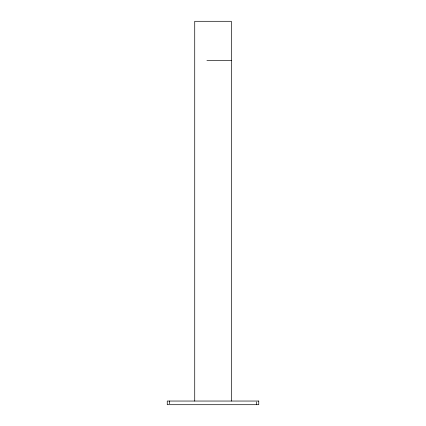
<?xml version="1.0" encoding="UTF-8"?>
<svg xmlns="http://www.w3.org/2000/svg" width="426" height="426" viewBox="0 0 426 426"><rect width="100%" height="100%" fill="white"/><g stroke="black" fill="none" stroke-linecap="round" stroke-linejoin="round"><path stroke-width="0.64" d="M206.924 60.46L231.329 60.46M256.463 401.952L256.463 404.7M231.329 401.042L231.329 21.3L194.725 21.3L194.725 401.042M169.537 401.042L169.537 403.784M258.752 401.042L167.248 401.042L167.248 404.7L258.752 404.7L258.752 401.042"/></g></svg>
